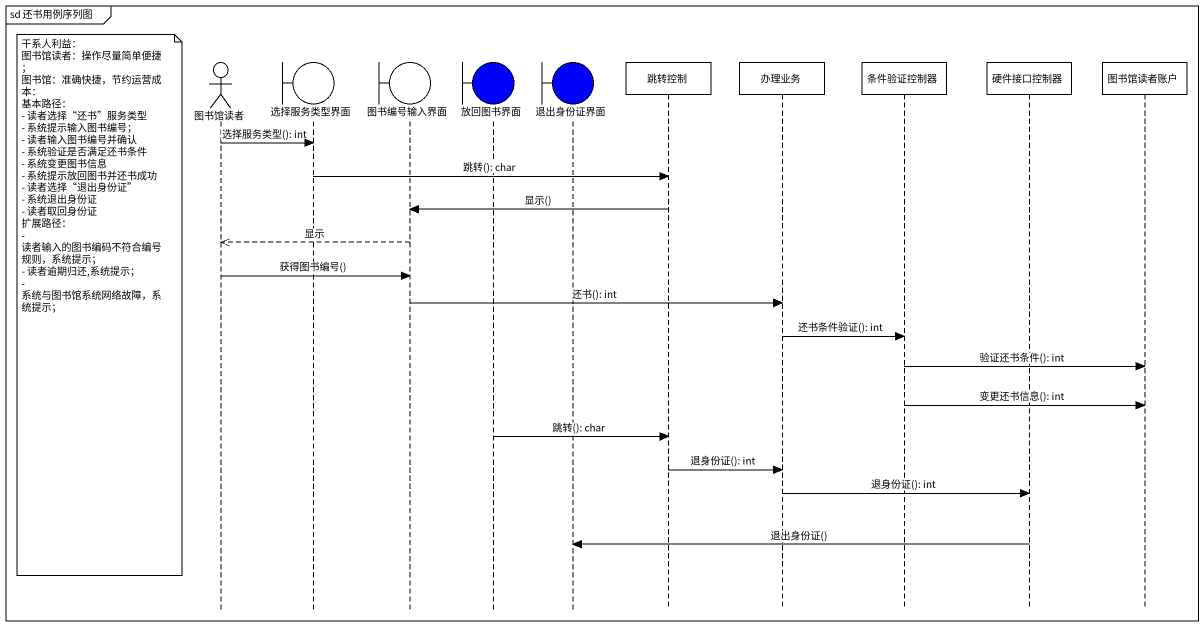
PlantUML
@startuml
mainframe sd 还书用例序列图
hide footbox
actor 图书馆读者
boundary 选择服务类型界面
boundary 图书编号输入界面
boundary 放回图书界面 #0000FF
boundary 退出身份证界面 #0000FF
participant 跳转控制
participant 办理业务
participant 条件验证控制器
participant 硬件接口控制器
participant 图书馆读者账户

图书馆读者 -> 选择服务类型界面 : 选择服务类型(): int
选择服务类型界面 -> 跳转控制 : 跳转(): char
跳转控制 -> 图书编号输入界面 : 显示()
图书编号输入界面 -->> 图书馆读者 : 显示
图书馆读者 -> 图书编号输入界面 : 获得图书编号()
图书编号输入界面 -> 办理业务 : 还书(): int
note left of 图书馆读者
  干系人利益：
  图书馆读者：操作尽量简单便捷；
  图书馆：准确快捷，节约运营成本：
  基本路径：
  - 读者选择“还书”服务类型
  - 系统提示输入图书编号；
  - 读者输入图书编号并确认
  - 系统验证是否满足还书条件
  - 系统变更图书信息
  - 系统提示放回图书并还书成功
  - 读者选择“退出身份证”
  - 系统退出身份证
  - 读者取回身份证
  扩展路径：
  - 读者输入的图书编码不符合编号规则，系统提示；
  - 读者逾期归还,系统提示；
  - 系统与图书馆系统网络故障，系统提示；
end note
办理业务 -> 条件验证控制器 : 还书条件验证(): int
条件验证控制器 -> 图书馆读者账户 : 验证还书条件(): int
条件验证控制器 -> 图书馆读者账户 : 变更还书信息(): int
放回图书界面 -> 跳转控制 : 跳转(): char
跳转控制 -> 办理业务 : 退身份证(): int
办理业务 -> 硬件接口控制器 : 退身份证(): int
硬件接口控制器 -> 退出身份证界面 : 退出身份证()
@enduml
